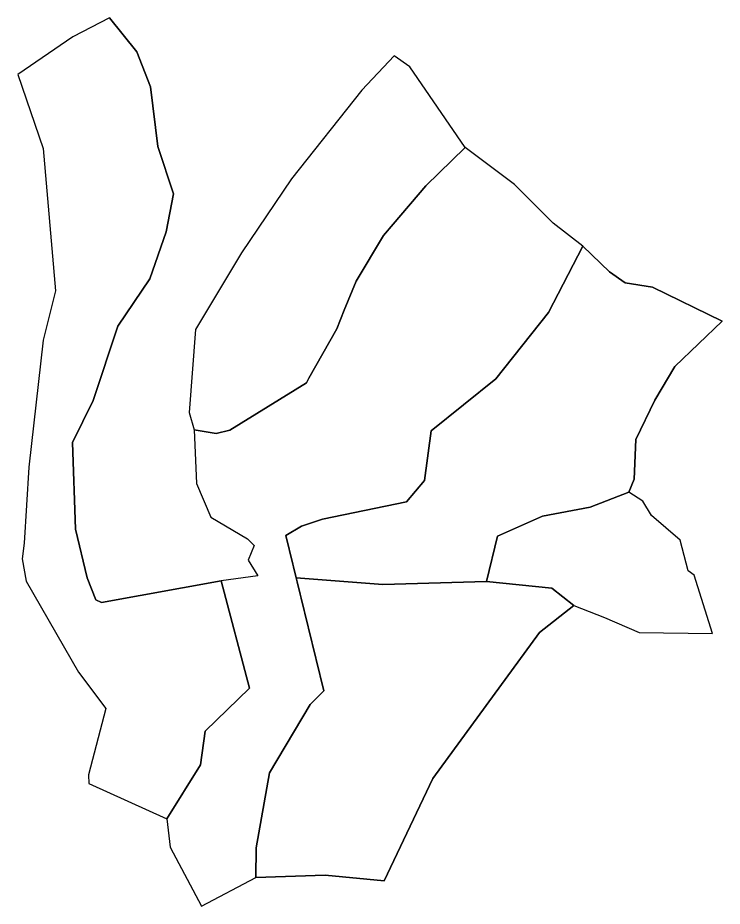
# Model space of a CAD drawing. Header units: inches. Extents: x 17428 to 39796, y 418 to 7362.
# Drawn here: x 28837 to 30449, y 5329 to 7362 of the extents above; entities that cross this region are included whole.
import ezdxf

# ---------------------------------------------------------------- set-up
doc = ezdxf.new("R2010")
doc.units = ezdxf.units.IN
doc.header["$LTSCALE"] = 0.5
doc.header["$MEASUREMENT"] = 0
doc.layers.add('Toilet', color=7, linetype='Continuous', lineweight=25)

msp = doc.modelspace()

# ---------------------------------------------------------------- linework, layer by layer
at = {"layer": 'Toilet'}
for points in [[(29047.1, 7362.3), (28963.4, 7318.7), (28837.1, 7232.5), (28895.1, 7063.3), (28923.6, 6737.6), (28895, 6624.7), (28862.7, 6333.5), (28851.7, 6159.6), (28847.5, 6123.9), (28856, 6072.5), (28975.8, 5864.2), (29038.9, 5780.9), (28999.1, 5629.1), (28999.4, 5609.7), (29178.5, 5529)], [(29047.1, 7362.3), (29109.5, 7284.4), (29141.1, 7204.1), (29157.4, 7067.7), (29193.3, 6959.2), (29176.8, 6872.3), (29139.3, 6764.9), (29066.3, 6656.2), (29009.7, 6486.6), (28962.3, 6390.2), (28968.9, 6192), (28995.7, 6080), (29015.4, 6030.1), (29029, 6024.1), (29302.5, 6073.3)], [(29860.7, 7065.1), (29734.3, 7249.6), (29698.4, 7275.1), (29624.7, 7196.2), (29463.7, 6993.4), (29348.7, 6823.9), (29243.6, 6648.4), (29229.5, 6458.9), (29240.5, 6419.2)], [(30129.9, 6839.6), (30191.4, 6780.5), (30226.7, 6755.6), (30289.5, 6745.9), (30449.1, 6667.5), (30340.7, 6563.7), (30294.7, 6487), (30251.4, 6397.3), (30247.3, 6306.3), (30235.5, 6276.7), (30146.7, 6242.1), (30038.1, 6221.6), (29934.6, 6175.4), (29909.3, 6071.6), (29672.1, 6064.7), (29474.3, 6080.3)], [(30109.8, 6016.8), (30180, 5989.2), (30258.9, 5955.4), (30427, 5952.7), (30384.7, 6086.7), (30371.3, 6096.3), (30353.2, 6166.9), (30286.9, 6223.1), (30267.3, 6256.1), (30235.5, 6276.7)], [(29909.3, 6071.6), (30059.3, 6056.9), (30109.8, 6016.8), (30030.8, 5955), (29787.2, 5621), (29675.2, 5387.1), (29540.5, 5400), (29382.2, 5394.3)]]:
    msp.add_lwpolyline(points, dxfattribs=at)
for points in [[(29176.8, 6872.3), (29193.3, 6959.2), (29157.4, 7067.7), (29141.1, 7204.1), (29109.5, 7284.4), (29047.1, 7362.3), (28963.4, 7318.7), (28837.1, 7232.5), (28895.1, 7063.3), (28923.6, 6737.6), (28895, 6624.7), (28862.7, 6333.5), (28851.7, 6159.6), (28847.5, 6123.9), (28856, 6072.5), (28975.8, 5864.2), (29038.9, 5780.9), (28999.1, 5629.1), (28999.4, 5609.7), (29178.5, 5529), (29255.3, 5652.2), (29265.8, 5729.3), (29367.7, 5828.1), (29302.5, 6073.3), (29029, 6024.1), (29015.4, 6030.1), (28995.7, 6080), (28968.9, 6192), (28962.3, 6390.2), (29009.7, 6486.6), (29066.3, 6656.2), (29139.3, 6764.9)], [(29583.9, 6693.1), (29611.2, 6759.1), (29674.1, 6864), (29696.3, 6890.1), (29770.7, 6977.3), (29860.7, 7065.1), (29734.3, 7249.6), (29698.4, 7275.1), (29624.7, 7196.2), (29463.7, 6993.4), (29348.7, 6823.9), (29243.6, 6648.4), (29229.5, 6458.9), (29240.5, 6419.2), (29290.7, 6410.4), (29322.6, 6418.5), (29497.5, 6526.7), (29503.3, 6537.1), (29567.2, 6650.5)], [(29860.7, 7065.1), (29770.7, 6977.3), (29696.3, 6890.1), (29674.1, 6864), (29611.2, 6759.1), (29583.9, 6693.1), (29567.2, 6650.5), (29503.3, 6537.1), (29497.5, 6526.7), (29322.6, 6418.5), (29290.7, 6410.4), (29240.5, 6419.2), (29245.9, 6296.2), (29278.8, 6219.5), (29362.7, 6169.7), (29377.7, 6154.4), (29364.6, 6120.5), (29386.3, 6085.2), (29302.5, 6073.3), (29367.7, 5828.1), (29265.8, 5729.3), (29255.3, 5652.2), (29178.5, 5529), (29186.1, 5464.1), (29257.3, 5328.7), (29382.2, 5394.3), (29382.6, 5462.7), (29413.2, 5634.1), (29506.4, 5790.4), (29537.1, 5822), (29450.8, 6177), (29486.7, 6198.5), (29534.4, 6214.3), (29726.4, 6254.6), (29767.5, 6303.3), (29783.2, 6416.8), (29930.7, 6535.7), (30051.5, 6687.3), (30129.9, 6839.6), (30062.2, 6892.5), (29973.6, 6980.3)], [(30235.5, 6276.7), (30247.3, 6306.3), (30251.4, 6397.3), (30294.7, 6487), (30340.7, 6563.7), (30449.1, 6667.5), (30289.5, 6745.9), (30226.7, 6755.6), (30191.4, 6780.5), (30129.9, 6839.6), (30051.5, 6687.3), (29930.7, 6535.7), (29783.2, 6416.8), (29767.5, 6303.3), (29726.4, 6254.6), (29534.4, 6214.3), (29486.7, 6198.5), (29450.8, 6177), (29474.3, 6080.3), (29672.1, 6064.7), (29909.3, 6071.6), (29934.6, 6175.4), (30038.1, 6221.6), (30146.7, 6242.1)], [(30286.9, 6223.1), (30267.3, 6256.1), (30235.5, 6276.7), (30146.7, 6242.1), (30038.1, 6221.6), (29934.6, 6175.4), (29909.3, 6071.6), (30059.3, 6056.9), (30109.8, 6016.8), (30180, 5989.2), (30258.9, 5955.4), (30427, 5952.7), (30384.7, 6086.7), (30371.3, 6096.3), (30353.2, 6166.9)], [(30030.8, 5955), (30109.8, 6016.8), (30059.3, 6056.9), (29909.3, 6071.6), (29672.1, 6064.7), (29474.3, 6080.3), (29537.1, 5822), (29506.4, 5790.4), (29413.2, 5634.1), (29382.6, 5462.7), (29382.2, 5394.3), (29540.5, 5400), (29675.2, 5387.1), (29787.2, 5621)]]:
    msp.add_lwpolyline(points, close=True, dxfattribs=at)

doc.saveas('drawing.dxf')
